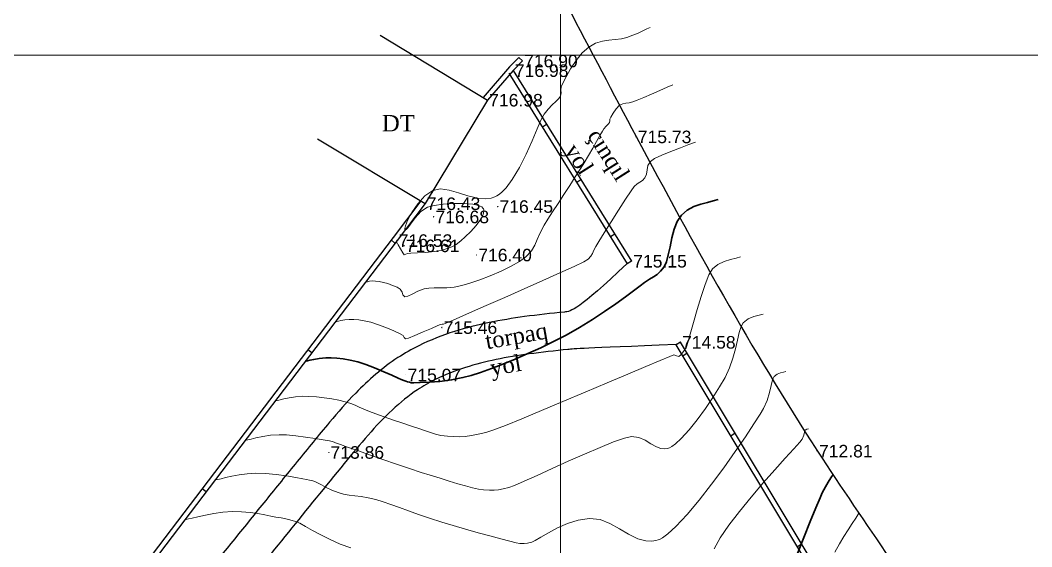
# Model space of a CAD drawing. Header units: feet. Extents: x 3381 to 1374491, y 675186 to 8751562.
# Drawn here: x 686570.2 to 686650.9, y 4376307 to 4376349 of the extents above; entities that cross this region are included whole.
import ezdxf

# ---------------------------------------------------------------- set-up
doc = ezdxf.new("R2010")
doc.units = ezdxf.units.FT
doc.header["$MEASUREMENT"] = 0
doc.header["$PDMODE"] = 34
doc.header["$PDSIZE"] = 0.01
doc.layers.get('0').update_dxf_attribs({"linetype": 'CONTINUOUS'})
for name, color, linetype in [('0_Point_Height', 2, 'CONTINUOUS'), ('0_Point_Point', 7, 'CONTINUOUS'), ('Yazilar', 7, 'CONTINUOUS')]:
    doc.layers.add(name, color=color, linetype=linetype)
for name, color, linetype, lineweight in [('ANA HORIZONTAL', 24, 'CONTINUOUS', 30), ('HORIZANTAL', 24, 'CONTINUOUS', 13), ('km setka', 170, 'CONTINUOUS', 15)]:
    doc.layers.add(name, color=color, linetype=linetype, lineweight=lineweight)
doc.styles.get("Standard").update_dxf_attribs({"font": 'arial.ttf', "height": 2.5})

msp = doc.modelspace()

# ---------------------------------------------------------------- linework, layer by layer
at = {"linetype": 'Continuous'}
for p, q in [((686598.924, 4376347.751, 716.976), (686607.488, 4376342.587, 716.976)), ((686609.982, 4376345.988, 716.899), (686609.246, 4376345.222, 716.983)), ((686609.982, 4376345.988, 716.899), (686610.271, 4376345.711, 716.899)), ((686609.246, 4376345.222, 716.983), (686607.14, 4376342.797, 716.976)), ((686610.271, 4376345.711, 716.899), (686609.535, 4376344.945, 716.983)), ((686609.535, 4376344.945, 716.983), (686607.488, 4376342.587, 716.976)), ((686609.195, 4376344.734, 716.983), (686618.632, 4376329.535, 715.153)), ((686609.535, 4376344.945, 716.983), (686618.972, 4376329.746, 715.153)), ((686607.488, 4376342.587, 716.976), (686602.51, 4376334.331, 716.431)), ((686612.204, 4376340.646), (686611.87, 4376340.425)), ((686593.946, 4376339.495, 716.431), (686602.51, 4376334.331, 716.431)), ((686614.943, 4376336.234), (686614.61, 4376336.013)), ((686602.165, 4376334.539, 716.432), (686599.957, 4376331.635, 716.528)), ((686602.51, 4376334.331, 716.431), (686600.276, 4376331.393, 716.528)), ((686599.957, 4376331.635, 716.528), (686563.749, 4376283.935, 708.969)), ((686600.276, 4376331.393, 716.528), (686564.13, 4376283.775, 708.982)), ((686599.8, 4376331.428, 6.389), (686600.115, 4376331.181, 6.389)), ((686617.639, 4376331.892), (686617.306, 4376331.671)), ((686618.972, 4376329.746, 715.153), (686618.632, 4376329.535, 715.153)), ((686622.862, 4376323.279, 697.485), (686622.519, 4376323.073, 697.485)), ((686593.18, 4376322.706, -710.059), (686593.495, 4376322.46, -710.059)), ((686623.396, 4376322.391), (686623.062, 4376322.169)), ((686627.229, 4376316.01), (686626.896, 4376315.788)), ((686584.755, 4376311.609, -710.059), (686585.07, 4376311.362, -710.059)), ((686632.533, 4376307.182), (686632.199, 4376306.961))]:
    msp.add_line(p, q, dxfattribs=at)
at = {"linetype": 'Continuous', "elevation": 697.485}
for points in [[(686688.36, 4376219.565), (686677.033, 4376233.247), (686668.165, 4376247.628), (686656.356, 4376267.654), (686646.334, 4376284.596), (686635.207, 4376302.732), (686622.862, 4376323.279)], [(686688.052, 4376219.31), (686676.707, 4376233.014), (686667.822, 4376247.422), (686656.011, 4376267.451), (686645.991, 4376284.39), (686634.865, 4376302.525), (686622.519, 4376323.073)]]:
    msp.add_lwpolyline(points, dxfattribs=at)
at = {"linetype": 'Continuous'}
for points, knots in [([(686613.86, 4376350.079), (686615.681, 4376346.609), (686621.987, 4376334.591), (686631.884, 4376316.609), (686645.879, 4376297.345), (686656.65, 4376277.147), (686667.613, 4376259.262), (686676.741, 4376241.858), (686690.156, 4376223.337), (686706.755, 4376209.048), (686718.29, 4376194.211), (686726.22, 4376183.729), (686737.538, 4376171.81), (686745.787, 4376161.118), (686750.231, 4376155.358)], [0, 0, 0, 0, 11.75951, 40.72321, 61.46233, 83.054979, 109.290717, 124.392744, 141.962718, 177.533008, 189.558821, 198.276488, 216.955448, 238.768866, 238.768866, 238.768866, 238.768866]), ([(686618.617, 4376329.549), (686614.677, 4376325.786), (686614.149, 4376325.735), (686612.56, 4376325.576), (686611.496, 4376325.459), (686608.545, 4376325.052), (686606.668, 4376324.698), (686603.89, 4376323.82), (686602.938, 4376323.449), (686601.448, 4376322.712), (686600.888, 4376322.395), (686599.727, 4376321.64), (686599.14, 4376321.193), (686598.024, 4376320.244), (686597.495, 4376319.74), (686596.253, 4376318.469), (686595.563, 4376317.682), (686594.452, 4376316.364), (686594.018, 4376315.834), (686593.161, 4376314.788), (686592.737, 4376314.267), (686591.47, 4376312.712), (686590.638, 4376311.684), (686588.158, 4376308.616), (686586.531, 4376306.593), (686583.622, 4376302.998), (686582.346, 4376301.428), (686580.31, 4376298.949), (686579.568, 4376298.051), (686578.136, 4376296.33), (686577.447, 4376295.507), (686576.218, 4376294.053), (686575.684, 4376293.424), (686574.315, 4376291.823), (686573.442, 4376290.818), (686572.01, 4376288.876), (686571.423, 4376287.966), (686570.658, 4376286.313), (686570.409, 4376285.609), (686570.175, 4376284.487), (686570.121, 4376284.094), (686570.073, 4376283.3), (686570.078, 4376282.904), (686570.198, 4376281.304), (686570.513, 4376280.131), (686571.225, 4376278.287), (686571.562, 4376277.58), (686572.287, 4376276.244), (686572.679, 4376275.612), (686573.966, 4376273.69), (686574.914, 4376272.496), (686576.378, 4376270.562), (686576.929, 4376269.812), (686577.93, 4376268.28), (686578.377, 4376267.503), (686579.047, 4376266.033), (686579.289, 4376265.346), (686579.634, 4376263.91), (686579.739, 4376263.169), (686579.817, 4376261.572), (686579.77, 4376260.718), (686579.506, 4376259.038), (686579.29, 4376258.207), (686578.494, 4376255.973), (686577.763, 4376254.62), (686576.29, 4376252.473), (686575.636, 4376251.645), (686574.245, 4376250.037), (686573.506, 4376249.254), (686572.005, 4376247.702), (686571.243, 4376246.933), (686569.921, 4376245.549), (686569.356, 4376244.941), (686568.261, 4376243.688), (686567.733, 4376243.049), (686566.193, 4376241.102), (686565.228, 4376239.765), (686563.529, 4376237.301), (686562.781, 4376236.18), (686561.312, 4376233.911), (686560.593, 4376232.765), (686558.492, 4376229.291), (686557.166, 4376226.927), (686554.77, 4376222.238), (686553.691, 4376219.917), (686552.027, 4376215.893), (686551.39, 4376214.209), (686550.232, 4376210.803), (686549.71, 4376209.086), (686548.697, 4376205.458), (686548.214, 4376203.545), (686547.431, 4376200.253), (686547.116, 4376198.876), (686546.502, 4376196.111), (686546.207, 4376194.723), (686545.783, 4376192.55), (686545.637, 4376191.775), (686545.398, 4376190.375), (686545.303, 4376189.756), (686545.063, 4376187.792), (686544.987, 4376186.448), (686544.99, 4376183.432), (686545.111, 4376181.76), (686545.551, 4376178.468), (686545.868, 4376176.849), (686546.508, 4376174.133), (686546.801, 4376173.025), (686547.366, 4376171.027), (686547.632, 4376170.134), (686548.125, 4376168.52), (686548.351, 4376167.79), (686548.847, 4376166.316), (686549.116, 4376165.576), (686549.572, 4376164.485), (686549.728, 4376164.132), (686550.231, 4376163.078), (686550.592, 4376162.417), (686551.273, 4376161.147), (686551.593, 4376160.538), (686551.991, 4376159.636), (686552.112, 4376159.332), (686552.299, 4376158.778), (686552.37, 4376158.531), (686552.493, 4376158.007), (686552.545, 4376157.734), (686552.679, 4376156.898), (686552.741, 4376156.307), (686550.557, 4376151.893)], [0, 0, 0, 0, 1.504182, 1.504182, 4.512547, 4.512547, 9.897023, 9.897023, 12.795834, 12.795834, 14.604059, 14.604059, 16.662244, 16.662244, 18.72043, 18.72043, 21.69221, 21.69221, 23.690537, 23.690537, 25.688865, 25.688865, 29.68552, 29.68552, 37.678831, 37.678831, 43.858623, 43.858623, 47.338723, 47.338723, 50.479181, 50.479181, 52.843093, 52.843093, 56.452422, 56.452422, 59.343353, 59.343353, 61.301717, 61.301717, 62.310714, 62.310714, 63.319712, 63.319712, 66.426739, 66.426739, 68.50177, 68.50177, 70.576802, 70.576802, 75.092259, 75.092259, 77.984383, 77.984383, 80.876507, 80.876507, 83.368148, 83.368148, 85.859789, 85.859789, 88.693846, 88.693846, 91.527902, 91.527902, 96.504404, 96.504404, 99.813748, 99.813748, 103.123092, 103.123092, 106.359907, 106.359907, 108.778682, 108.778682, 111.197456, 111.197456, 116.035005, 116.035005, 120.025858, 120.025858, 124.016711, 124.016711, 131.998417, 131.998417, 139.538843, 139.538843, 144.840516, 144.840516, 150.142189, 150.142189, 155.992549, 155.992549, 160.212599, 160.212599, 164.43265, 164.43265, 166.77754, 166.77754, 168.584028, 168.584028, 172.423705, 172.423705, 177.221179, 177.221179, 182.018653, 182.018653, 185.384546, 185.384546, 188.140377, 188.140377, 190.397291, 190.397291, 192.654204, 192.654204, 193.73589, 193.73589, 195.899262, 195.899262, 198.062634, 198.062634, 199.190084, 199.190084, 200.13488, 200.13488, 201.079676, 201.079676, 202.923933, 202.923933, 202.923933, 202.923933]), ([(686622.52, 4376323.079), (686614.958, 4376322.799), (686614.429, 4376322.748), (686612.851, 4376322.59), (686611.814, 4376322.475), (686609.013, 4376322.087), (686607.305, 4376321.756), (686604.888, 4376320.988), (686604.08, 4376320.669), (686602.831, 4376320.047), (686602.362, 4376319.779), (686601.213, 4376319.021), (686600.543, 4376318.475), (686599.232, 4376317.251), (686598.595, 4376316.575), (686597.331, 4376315.14), (686596.705, 4376314.38), (686594.558, 4376311.759), (686593.079, 4376309.934), (686590.152, 4376306.308), (686588.702, 4376304.508), (686584.315, 4376299.085), (686581.339, 4376295.443), (686577.62, 4376291.07), (686577.135, 4376290.508), (686576.194, 4376289.398), (686575.738, 4376288.848), (686574.75, 4376287.56), (686574.253, 4376286.824), (686573.566, 4376285.505), (686573.339, 4376284.919), (686573.151, 4376284.079), (686573.112, 4376283.819), (686573.076, 4376283.29), (686573.078, 4376283.014), (686573.162, 4376281.905), (686573.392, 4376281.002), (686573.944, 4376279.576), (686574.188, 4376279.047), (686574.726, 4376278.027), (686575.02, 4376277.532), (686576.104, 4376275.852), (686576.996, 4376274.706), (686578.514, 4376272.715), (686579.127, 4376271.899), (686580.297, 4376270.163), (686580.852, 4376269.245), (686581.599, 4376267.691), (686581.845, 4376267.096), (686582.255, 4376265.861), (686582.417, 4376265.23), (686582.774, 4376263.316), (686582.843, 4376262.011), (686582.672, 4376259.61), (686582.471, 4376258.515), (686581.869, 4376256.404), (686581.468, 4376255.385), (686580.514, 4376253.446), (686579.963, 4376252.525), (686578.582, 4376250.51), (686577.719, 4376249.445), (686575.934, 4376247.439), (686575.013, 4376246.494), (686573.347, 4376244.787), (686572.598, 4376244.021), (686571.421, 4376242.746), (686570.976, 4376242.242), (686570.104, 4376241.207), (686569.678, 4376240.678), (686568.424, 4376239.062), (686567.619, 4376237.945), (686566.092, 4376235.736), (686565.365, 4376234.649), (686563.944, 4376232.46), (686563.249, 4376231.355), (686561.22, 4376228.012), (686559.94, 4376225.744), (686557.563, 4376221.128), (686556.466, 4376218.781), (686554.812, 4376214.778), (686554.196, 4376213.144), (686553.073, 4376209.836), (686552.565, 4376208.159), (686551.567, 4376204.577), (686551.087, 4376202.667), (686550.316, 4376199.414), (686550.01, 4376198.074), (686549.419, 4376195.401), (686549.135, 4376194.066), (686548.72, 4376191.94), (686548.571, 4376191.145), (686548.338, 4376189.757), (686548.249, 4376189.16), (686548.112, 4376187.966), (686548.062, 4376187.366), (686547.967, 4376185.557), (686547.976, 4376184.342), (686548.166, 4376181.209), (686548.446, 4376179.3), (686549.236, 4376175.493), (686549.743, 4376173.594), (686550.489, 4376171.053), (686550.683, 4376170.412), (686551.076, 4376169.134), (686551.274, 4376168.505), (686551.668, 4376167.343), (686551.863, 4376166.807), (686552.215, 4376165.933), (686552.363, 4376165.588), (686552.645, 4376164.981), (686552.776, 4376164.715), (686553.056, 4376164.171), (686553.203, 4376163.896), (686553.654, 4376163.055), (686553.969, 4376162.476), (686554.494, 4376161.404), (686554.711, 4376160.924), (686555.031, 4376160.081), (686555.148, 4376159.728), (686555.345, 4376159.009), (686555.423, 4376158.652), (686555.618, 4376157.594), (686555.695, 4376156.905), (686555.773, 4376156.163), (686555.781, 4376156.082), (686557.516, 4376151.77)], [0, 0, 0, 0, 1.519576, 1.519576, 4.558728, 4.558728, 9.930594, 9.930594, 12.837598, 12.837598, 14.698947, 14.698947, 17.596272, 17.596272, 20.493598, 20.493598, 23.430765, 23.430765, 30.540606, 30.540606, 37.650448, 37.650448, 51.870131, 51.870131, 53.943342, 53.943342, 56.016553, 56.016553, 58.839775, 58.839775, 61.186701, 61.186701, 62.257023, 62.257023, 63.327345, 63.327345, 66.426341, 66.426341, 68.26825, 68.26825, 70.110159, 70.110159, 74.62153, 74.62153, 77.595, 77.595, 80.568471, 80.568471, 82.304355, 82.304355, 84.04024, 84.04024, 87.512009, 87.512009, 90.504027, 90.504027, 93.496045, 93.496045, 96.488063, 96.488063, 100.372173, 100.372173, 104.256283, 104.256283, 107.517701, 107.517701, 109.618427, 109.618427, 111.719153, 111.719153, 115.920605, 115.920605, 119.858792, 119.858792, 123.796978, 123.796978, 131.673352, 131.673352, 139.553481, 139.553481, 144.894421, 144.894421, 150.235361, 150.235361, 156.190392, 156.190392, 160.321983, 160.321983, 164.453574, 164.453574, 166.899961, 166.899961, 168.797126, 168.797126, 170.694291, 170.694291, 174.488621, 174.488621, 180.488906, 180.488906, 186.48919, 186.48919, 188.508696, 188.508696, 190.528201, 190.528201, 192.322947, 192.322947, 193.52533, 193.52533, 194.478712, 194.478712, 195.432094, 195.432094, 197.338858, 197.338858, 198.784376, 198.784376, 199.759029, 199.759029, 200.733681, 200.733681, 202.682985, 202.682985, 202.923933, 202.923933, 202.923933, 202.923933])]:
    msp.add_open_spline(points, degree=3, knots=knots, dxfattribs=at)
at = {"layer": '0_Point_Point'}
for p in [(686610.271, 4376345.711, 716.899), (686609.535, 4376344.945, 716.983), (686607.488, 4376342.587, 716.976), (686619.333, 4376339.662, 715.731), (686602.51, 4376334.331, 716.431), (686608.309, 4376334.106, 716.448), (686603.203, 4376333.281, 716.68), (686600.276, 4376331.393, 716.528), (686600.842, 4376330.973, 716.608), (686606.618, 4376330.24, 716.396), (686618.972, 4376329.746, 715.153), (686603.859, 4376324.454, 715.458), (686622.862, 4376323.279, 714.578), (686600.983, 4376320.671, 715.073), (686594.84, 4376314.497, 713.864), (686633.78, 4376314.602, 712.806)]:
    msp.add_point(p, dxfattribs=at)
at = {"layer": 'ANA HORIZONTAL', "color": 16, "lineweight": 30}
for points, elevation in [([(686592.956, 4376321.751), (686593.012, 4376321.761), (686593.132, 4376321.787), (686593.332, 4376321.834), (686593.637, 4376321.906), (686594.08, 4376321.985), (686594.591, 4376322.026), (686595.032, 4376322.025), (686595.492, 4376322.001), (686595.988, 4376321.945), (686596.538, 4376321.848), (686597.158, 4376321.702), (686597.781, 4376321.504), (686598.494, 4376321.229), (686599.215, 4376320.923), (686599.863, 4376320.635), (686600.356, 4376320.411), (686600.612, 4376320.298), (686600.815, 4376320.225), (686600.983, 4376320.168), (686601.115, 4376320.126), (686601.259, 4376320.077), (686601.405, 4376320.048), (686601.629, 4376320.043), (686602.134, 4376320.049), (686602.85, 4376320.078), (686603.703, 4376320.145), (686604.621, 4376320.264), (686605.533, 4376320.447), (686606.183, 4376320.628), (686606.944, 4376320.872), (686607.796, 4376321.175), (686608.721, 4376321.528), (686609.697, 4376321.927), (686610.708, 4376322.364), (686611.733, 4376322.833), (686612.753, 4376323.328), (686613.749, 4376323.843), (686614.831, 4376324.451), (686615.864, 4376325.084), (686616.829, 4376325.716), (686617.709, 4376326.325), (686618.485, 4376326.885), (686619.139, 4376327.371), (686619.653, 4376327.759), (686620.007, 4376328.025), (686620.398, 4376328.29), (686620.726, 4376328.491), (686621.016, 4376328.684), (686621.289, 4376328.927), (686621.57, 4376329.275), (686621.754, 4376329.674), (686621.903, 4376330.232), (686622.041, 4376330.893), (686622.19, 4376331.597), (686622.375, 4376332.288), (686622.618, 4376332.908), (686622.943, 4376333.399), (686623.418, 4376333.804), (686623.944, 4376334.088), (686624.488, 4376334.283), (686625.014, 4376334.423), (686625.485, 4376334.539), (686625.866, 4376334.664)], 715), ([(686632.148, 4376306.279), (686632.703, 4376307.699), (686633.221, 4376308.988), (686633.665, 4376310.067), (686633.998, 4376310.855), (686634.18, 4376311.27), (686634.421, 4376311.735), (686634.657, 4376312.125), (686634.869, 4376312.45), (686635.039, 4376312.717)], 712.5)]:
    msp.add_lwpolyline(points, dxfattribs=dict(at, elevation=elevation))
at = {"layer": 'HORIZANTAL', "color": 16, "linetype": 'Continuous', "lineweight": 20}
for points, elevation in [([(686600.142, 4376331.217), (686600.145, 4376331.217), (686600.161, 4376331.22), (686600.172, 4376331.222), (686600.225, 4376331.209), (686600.289, 4376331.187), (686600.372, 4376331.039), (686600.545, 4376330.724), (686600.73, 4376330.405), (686600.852, 4376330.248), (686600.978, 4376330.284), (686601.125, 4376330.361), (686601.374, 4376330.377), (686601.897, 4376330.399), (686602.561, 4376330.436), (686603.235, 4376330.5), (686603.784, 4376330.6), (686604.263, 4376330.735), (686604.637, 4376330.87), (686604.981, 4376331.059), (686605.367, 4376331.354), (686605.721, 4376331.671), (686606.156, 4376332.101), (686606.595, 4376332.593), (686606.961, 4376333.095), (686607.15, 4376333.469), (686607.204, 4376333.716), (686607.189, 4376333.858), (686607.164, 4376333.921), (686607.131, 4376333.971), (686607.025, 4376334.062), (686606.778, 4376334.172), (686606.314, 4376334.277), (686605.581, 4376334.343), (686604.764, 4376334.345), (686603.952, 4376334.291), (686603.234, 4376334.186), (686602.702, 4376334.04), (686602.166, 4376333.692), (686601.712, 4376333.199), (686601.347, 4376332.701), (686601.126, 4376332.391), (686601.004, 4376332.257), (686600.944, 4376332.232), (686600.921, 4376332.241), (686600.907, 4376332.263), (686600.904, 4376332.348), (686600.956, 4376332.564), (686601.12, 4376332.981), (686601.461, 4376333.63), (686601.929, 4376334.319), (686602.497, 4376334.938), (686603.14, 4376335.377), (686603.755, 4376335.502), (686604.439, 4376335.408), (686605.171, 4376335.189), (686605.935, 4376334.938), (686606.711, 4376334.75), (686607.329, 4376334.709), (686607.784, 4376334.773), (686608.081, 4376334.873), (686608.228, 4376334.942), (686608.355, 4376335.015), (686608.608, 4376335.206), (686608.981, 4376335.586), (686609.466, 4376336.237), (686610.04, 4376337.213), (686610.57, 4376338.277), (686611.044, 4376339.333), (686611.451, 4376340.282), (686611.779, 4376341.026), (686612.016, 4376341.469), (686612.333, 4376341.857), (686612.656, 4376342.192), (686612.95, 4376342.477), (686613.181, 4376342.714), (686613.315, 4376342.907), (686613.359, 4376343.159), (686613.333, 4376343.384), (686613.366, 4376343.645), (686613.492, 4376343.932), (686613.748, 4376344.436), (686614.109, 4376345.066), (686614.55, 4376345.732), (686615.047, 4376346.345), (686615.574, 4376346.816), (686616.111, 4376347.109), (686616.646, 4376347.278), (686617.172, 4376347.366), (686617.679, 4376347.417), (686618.159, 4376347.473), (686618.603, 4376347.578), (686619.081, 4376347.754), (686619.502, 4376347.933), (686619.87, 4376348.103), (686620.186, 4376348.255), (686620.456, 4376348.379)], 716.5), ([(686597.747, 4376328.061), (686597.772, 4376328.066), (686597.829, 4376328.079), (686597.927, 4376328.102), (686598.081, 4376328.134), (686598.311, 4376328.156), (686598.569, 4376328.152), (686598.855, 4376328.119), (686599.198, 4376328.045), (686599.535, 4376327.945), (686599.923, 4376327.809), (686600.282, 4376327.655), (686600.532, 4376327.502), (686600.678, 4376327.275), (686600.752, 4376327.041), (686600.898, 4376326.893), (686601.134, 4376326.936), (686601.486, 4376327.116), (686601.929, 4376327.344), (686602.437, 4376327.527), (686602.818, 4376327.584), (686603.249, 4376327.6), (686603.73, 4376327.602), (686604.258, 4376327.617), (686604.833, 4376327.673), (686605.453, 4376327.798), (686606.092, 4376327.987), (686606.866, 4376328.253), (686607.713, 4376328.579), (686608.569, 4376328.944), (686609.37, 4376329.329), (686610.052, 4376329.715), (686610.554, 4376330.083), (686610.988, 4376330.554), (686611.262, 4376331.006), (686611.462, 4376331.474), (686611.678, 4376331.993), (686611.998, 4376332.598), (686612.297, 4376333.079), (686612.677, 4376333.673), (686613.112, 4376334.343), (686613.575, 4376335.054), (686614.041, 4376335.769), (686614.484, 4376336.452), (686614.878, 4376337.067), (686615.197, 4376337.578), (686615.554, 4376338.175), (686615.889, 4376338.757), (686616.192, 4376339.291), (686616.448, 4376339.747), (686616.646, 4376340.092), (686616.773, 4376340.294), (686616.962, 4376340.515), (686617.134, 4376340.686), (686617.228, 4376340.797), (686617.238, 4376340.925), (686617.246, 4376341.055), (686617.326, 4376341.227), (686617.502, 4376341.544), (686617.743, 4376341.894), (686618.018, 4376342.165), (686618.277, 4376342.293), (686618.516, 4376342.336), (686618.771, 4376342.36), (686619.077, 4376342.431), (686619.423, 4376342.566), (686619.949, 4376342.789), (686620.575, 4376343.063), (686621.222, 4376343.349), (686621.81, 4376343.61), (686622.259, 4376343.807)], 716), ([(686595.352, 4376324.906), (686595.389, 4376324.913), (686595.47, 4376324.93), (686595.604, 4376324.962), (686595.809, 4376325.01), (686596.107, 4376325.064), (686596.451, 4376325.091), (686596.824, 4376325.088), (686597.22, 4376325.059), (686597.664, 4376324.991), (686598.178, 4376324.873), (686598.723, 4376324.698), (686599.383, 4376324.443), (686600.03, 4376324.172), (686600.537, 4376323.943), (686600.775, 4376323.818), (686600.859, 4376323.657), (686600.944, 4376323.537), (686601.182, 4376323.61), (686601.701, 4376323.818), (686602.358, 4376324.095), (686603.013, 4376324.378), (686603.523, 4376324.598), (686603.749, 4376324.692), (686603.866, 4376324.702), (686603.982, 4376324.713), (686604.258, 4376324.83), (686604.983, 4376325.143), (686606.059, 4376325.611), (686607.388, 4376326.19), (686608.871, 4376326.841), (686610.41, 4376327.52), (686611.908, 4376328.186), (686613.266, 4376328.797), (686614.387, 4376329.312), (686615.172, 4376329.688), (686615.523, 4376329.884), (686615.734, 4376330.124), (686615.856, 4376330.357), (686615.959, 4376330.611), (686616.115, 4376330.915), (686616.354, 4376331.303), (686616.788, 4376331.998), (686617.339, 4376332.875), (686617.931, 4376333.809), (686618.487, 4376334.674), (686618.932, 4376335.346), (686619.188, 4376335.699), (686619.419, 4376335.902), (686619.634, 4376336.03), (686619.84, 4376336.163), (686620.04, 4376336.38), (686620.167, 4376336.687), (686620.215, 4376337.02), (686620.284, 4376337.36), (686620.474, 4376337.683), (686620.815, 4376337.917), (686621.394, 4376338.191), (686622.11, 4376338.484), (686622.862, 4376338.771), (686623.546, 4376339.029), (686624.063, 4376339.235)], 715.5), ([(686590.561, 4376318.596), (686590.62, 4376318.606), (686590.745, 4376318.632), (686590.95, 4376318.68), (686591.255, 4376318.753), (686591.689, 4376318.847), (686592.181, 4376318.923), (686592.731, 4376318.96), (686593.257, 4376318.952), (686593.846, 4376318.91), (686594.463, 4376318.84), (686595.074, 4376318.75), (686595.644, 4376318.645), (686596.138, 4376318.531), (686596.597, 4376318.391), (686596.952, 4376318.247), (686597.272, 4376318.095), (686597.622, 4376317.929), (686598.071, 4376317.745), (686598.596, 4376317.554), (686599.26, 4376317.319), (686599.998, 4376317.063), (686600.748, 4376316.808), (686601.444, 4376316.578), (686602.023, 4376316.394), (686602.545, 4376316.22), (686602.959, 4376316.069), (686603.34, 4376315.942), (686603.761, 4376315.844), (686604.295, 4376315.775), (686604.786, 4376315.744), (686605.253, 4376315.741), (686605.719, 4376315.768), (686606.21, 4376315.83), (686606.749, 4376315.93), (686607.36, 4376316.072), (686607.927, 4376316.262), (686608.913, 4376316.643), (686610.23, 4376317.176), (686611.788, 4376317.82), (686613.5, 4376318.537), (686615.276, 4376319.287), (686617.029, 4376320.03), (686618.669, 4376320.726), (686620.109, 4376321.338), (686621.259, 4376321.824), (686622.031, 4376322.145), (686622.337, 4376322.262), (686622.546, 4376322.187), (686622.733, 4376322.138), (686622.911, 4376322.272), (686623.126, 4376322.544), (686623.342, 4376322.897), (686623.462, 4376323.242), (686623.657, 4376323.923), (686623.909, 4376324.835), (686624.201, 4376325.871), (686624.515, 4376326.924), (686624.834, 4376327.887), (686625.139, 4376328.653), (686625.413, 4376329.116), (686625.858, 4376329.478), (686626.354, 4376329.714), (686626.853, 4376329.866), (686627.307, 4376329.978), (686627.67, 4376330.092)], 714.5), ([(686588.166, 4376315.441), (686588.24, 4376315.454), (686588.395, 4376315.486), (686588.65, 4376315.545), (686589.031, 4376315.637), (686589.572, 4376315.753), (686590.185, 4376315.848), (686590.871, 4376315.895), (686591.476, 4376315.876), (686592.206, 4376315.808), (686592.988, 4376315.71), (686593.745, 4376315.599), (686594.403, 4376315.492), (686594.885, 4376315.406), (686595.117, 4376315.36), (686595.268, 4376315.31), (686595.383, 4376315.255), (686595.531, 4376315.192), (686595.772, 4376315.106), (686596.324, 4376314.911), (686597.116, 4376314.632), (686598.078, 4376314.297), (686599.137, 4376313.93), (686600.223, 4376313.557), (686601.265, 4376313.204), (686602.191, 4376312.897), (686602.931, 4376312.661), (686603.71, 4376312.42), (686604.439, 4376312.194), (686605.115, 4376311.988), (686605.732, 4376311.809), (686606.285, 4376311.665), (686606.771, 4376311.56), (686607.184, 4376311.503), (686607.647, 4376311.474), (686608.021, 4376311.477), (686608.364, 4376311.515), (686608.734, 4376311.587), (686609.188, 4376311.697), (686609.636, 4376311.86), (686610.412, 4376312.194), (686611.438, 4376312.654), (686612.634, 4376313.196), (686613.922, 4376313.778), (686615.223, 4376314.355), (686616.458, 4376314.883), (686617.547, 4376315.32), (686618.413, 4376315.621), (686618.975, 4376315.742), (686619.563, 4376315.671), (686620.067, 4376315.457), (686620.52, 4376315.182), (686620.956, 4376314.929), (686621.315, 4376314.8), (686621.602, 4376314.773), (686621.805, 4376314.798), (686621.911, 4376314.825), (686621.995, 4376314.856), (686622.176, 4376314.951), (686622.481, 4376315.172), (686622.936, 4376315.594), (686623.559, 4376316.282), (686624.21, 4376317.096), (686624.856, 4376317.977), (686625.462, 4376318.869), (686625.996, 4376319.712), (686626.423, 4376320.449), (686626.783, 4376321.223), (686627.052, 4376322.003), (686627.253, 4376322.755), (686627.413, 4376323.448), (686627.554, 4376324.047), (686627.703, 4376324.519), (686627.882, 4376324.832), (686628.282, 4376325.136), (686628.723, 4376325.313), (686629.142, 4376325.421), (686629.473, 4376325.52)], 714), ([(686585.771, 4376312.285), (686585.844, 4376312.298), (686585.998, 4376312.329), (686586.246, 4376312.386), (686586.61, 4376312.474), (686587.12, 4376312.592), (686587.69, 4376312.702), (686588.32, 4376312.788), (686589.011, 4376312.83), (686589.791, 4376312.806), (686590.636, 4376312.722), (686591.465, 4376312.605), (686592.198, 4376312.481), (686592.756, 4376312.377), (686593.058, 4376312.32), (686593.297, 4376312.281), (686593.486, 4376312.245), (686593.716, 4376312.176), (686593.935, 4376312.073), (686594.245, 4376311.901), (686594.631, 4376311.691), (686595.081, 4376311.474), (686595.58, 4376311.282), (686596.012, 4376311.167), (686596.453, 4376311.088), (686596.918, 4376311.026), (686597.42, 4376310.958), (686597.973, 4376310.864), (686598.592, 4376310.723), (686599.172, 4376310.553), (686599.794, 4376310.343), (686600.467, 4376310.1), (686601.199, 4376309.83), (686602, 4376309.54), (686602.877, 4376309.237), (686603.839, 4376308.929), (686604.766, 4376308.65), (686605.748, 4376308.364), (686606.738, 4376308.083), (686607.685, 4376307.822), (686608.541, 4376307.593), (686609.257, 4376307.409), (686609.785, 4376307.284), (686610.074, 4376307.231), (686610.412, 4376307.216), (686610.684, 4376307.246), (686611.016, 4376307.322), (686611.288, 4376307.454), (686611.74, 4376307.726), (686612.341, 4376308.083), (686613.059, 4376308.467), (686613.865, 4376308.822), (686614.726, 4376309.093), (686615.613, 4376309.222), (686616.464, 4376309.124), (686617.254, 4376308.816), (686618.006, 4376308.395), (686618.743, 4376307.957), (686619.487, 4376307.599), (686620.103, 4376307.436), (686620.585, 4376307.418), (686620.918, 4376307.467), (686621.089, 4376307.512), (686621.203, 4376307.554), (686621.451, 4376307.684), (686621.873, 4376307.986), (686622.512, 4376308.567), (686623.406, 4376309.525), (686624.366, 4376310.675), (686625.351, 4376311.944), (686626.321, 4376313.259), (686627.235, 4376314.548), (686628.051, 4376315.739), (686628.729, 4376316.76), (686629.227, 4376317.538), (686629.504, 4376318.001), (686629.781, 4376318.632), (686629.965, 4376319.256), (686630.096, 4376319.818), (686630.212, 4376320.267), (686630.352, 4376320.548), (686630.584, 4376320.725), (686630.841, 4376320.828), (686631.084, 4376320.89), (686631.277, 4376320.948)], 713.5), ([(686625.553, 4376306.788), (686626.037, 4376307.665), (686626.73, 4376308.683), (686627.571, 4376309.787), (686628.501, 4376310.927), (686629.459, 4376312.049), (686630.387, 4376313.101), (686631.223, 4376314.03), (686631.908, 4376314.783), (686632.382, 4376315.308), (686632.584, 4376315.552), (686632.701, 4376315.849), (686632.766, 4376316.112), (686632.822, 4376316.264), (686632.957, 4376316.339), (686633.08, 4376316.376)], 713), ([(686583.376, 4376309.13), (686583.462, 4376309.145), (686583.644, 4376309.181), (686583.944, 4376309.247), (686584.387, 4376309.35), (686585.004, 4376309.488), (686585.678, 4376309.617), (686586.398, 4376309.716), (686587.151, 4376309.764), (686587.89, 4376309.751), (686588.572, 4376309.692), (686589.192, 4376309.603), (686589.742, 4376309.502), (686590.217, 4376309.405), (686590.609, 4376309.328), (686591.055, 4376309.257), (686591.403, 4376309.199), (686591.746, 4376309.121), (686592.173, 4376308.988), (686592.521, 4376308.833), (686592.983, 4376308.584), (686593.548, 4376308.267), (686594.204, 4376307.91), (686594.938, 4376307.539), (686595.74, 4376307.182), (686596.596, 4376306.866)], 713), ([(686635.19, 4376306.535), (686635.551, 4376307.187), (686635.908, 4376307.783), (686636.252, 4376308.324), (686636.571, 4376308.813), (686636.857, 4376309.25), (686637.097, 4376309.637)], 712)]:
    msp.add_lwpolyline(points, dxfattribs=dict(at, elevation=elevation))
at = {"layer": 'km setka', "flags": 128}
for points in [[(686613.306, 4376427.956), (686613.306, 4375972.172)], [(686413.5, 4376346.167), (686890.66, 4376346.167)], [(686413.5, 4376346.167), (686890.66, 4376346.167)]]:
    msp.add_lwpolyline(points, dxfattribs=at)

# ---------------------------------------------------------------- texts
at = {"layer": '0_Point_Height', "color": 0}
for s, p in [('716.90', (686610.407, 4376345.197, 716.899)), ('716.98', (686609.671, 4376344.431, 716.983)), ('716.98', (686607.624, 4376342.073, 716.976)), ('715.73', (686619.469, 4376339.148, 715.731)), ('716.43', (686602.646, 4376333.817, 716.431)), ('716.45', (686608.445, 4376333.592, 716.448)), ('716.68', (686603.339, 4376332.767, 716.68)), ('716.53', (686600.412, 4376330.879, 716.528)), ('716.61', (686600.978, 4376330.459, 716.608)), ('716.40', (686606.754, 4376329.726, 716.396)), ('715.15', (686619.108, 4376329.232, 715.153)), ('715.46', (686603.995, 4376323.94, 715.458)), ('714.58', (686622.998, 4376322.765, 714.578)), ('715.07', (686601.119, 4376320.157, 715.073)), ('713.86', (686594.976, 4376313.983, 713.864)), ('712.81', (686633.916, 4376314.088, 712.806))]:
    msp.add_text(s, height=1, dxfattribs=at).set_placement(p)
at = {"layer": 'Yazilar', "char_height": 1.3, "width": 0.10588, "attachment_point": 1}
for s, insert, rotation in [('{\\fTimes New Roman|b0|i0|c0|p18;DT}', (686599.078, 4376341.395), 359.75118), ('{\\fTimes New Roman|b0|i0|c238|p18;çınqıl yol}', (686616.501, 4376340.459), 302.4345), ('{\\fTimes New Roman|b0|i0|c0|p18;torpaq\\fTimes New Roman|b0|i0|c238|p18; yol}', (686607.206, 4376323.989), 10.07241)]:
    msp.add_mtext(s, dxfattribs=dict(at, insert=insert, rotation=rotation))

doc.saveas('drawing.dxf')
